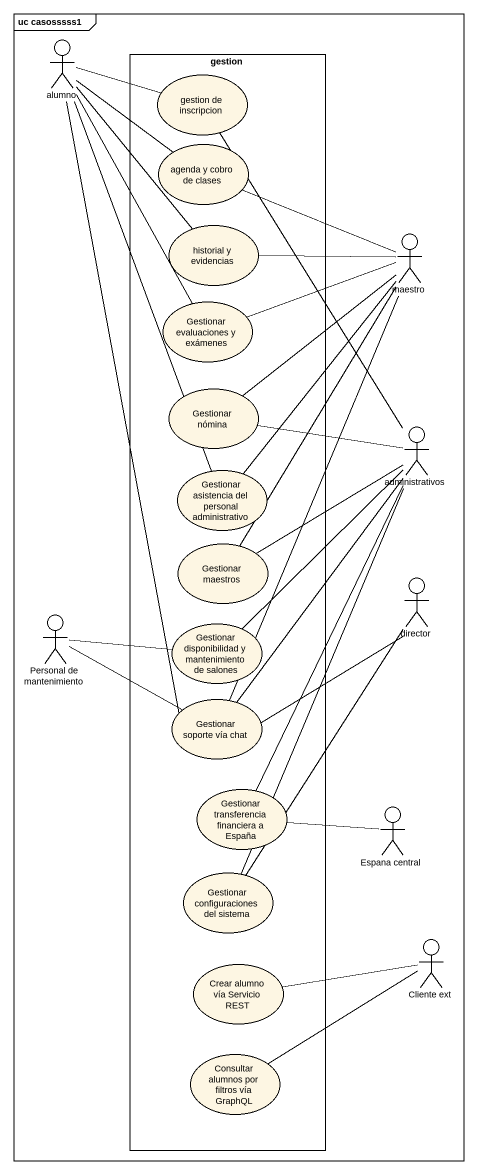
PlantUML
@startuml
mainframe uc casosssss1
actor alumno
rectangle gestion {
  usecase "gestion de inscripcion" as gestion_de_inscripcion
  usecase "agenda y cobro de clases" as agenda_y_cobro_de_clases
  usecase "historial y evidencias" as historial_y_evidencias
  usecase "Gestionar evaluaciones y exámenes" as Gestionar_evaluaciones_y
  usecase "Gestionar nómina" as Gestionar_nómina
  usecase "Gestionar asistencia del personal administrativo" as Gestionar_asistencia_del
  usecase "Gestionar maestros" as Gestionar_maestros
  usecase "Gestionar disponibilidad y mantenimiento de salones" as Gestionar_disponibilidad_y
  usecase "Gestionar soporte vía chat" as Gestionar_soporte_vía_chat
  usecase "Gestionar transferencia financiera a España" as Gestionar_transferencia
  usecase "Gestionar configuraciones del sistema" as Gestionar_configuraciones
  usecase "Crear alumno vía Servicio REST" as Crear_alumno_vía_Servicio
  usecase "Consultar alumnos por filtros vía GraphQL" as Consultar_alumnos_por
}
actor maestro
actor administrativos
actor director
actor "Personal de mantenimiento" as Personal_de_mantenimiento
actor "Espana central" as Espana_central
actor "Cliente ext" as Cliente_ext
alumno -right- gestion_de_inscripcion
alumno -- agenda_y_cobro_de_clases
alumno -- historial_y_evidencias
alumno -- Gestionar_evaluaciones_y
alumno -- Gestionar_asistencia_del
alumno -- Gestionar_soporte_vía_chat
maestro -left- agenda_y_cobro_de_clases
maestro -left- historial_y_evidencias
maestro -left- Gestionar_evaluaciones_y
maestro -- Gestionar_nómina
maestro -- Gestionar_asistencia_del
maestro -- Gestionar_maestros
maestro -- Gestionar_soporte_vía_chat
administrativos -up- gestion_de_inscripcion
administrativos -left- Gestionar_nómina
administrativos -left- Gestionar_maestros
administrativos -- Gestionar_disponibilidad_y
administrativos -- Gestionar_soporte_vía_chat
administrativos -- Gestionar_transferencia
administrativos -- Gestionar_configuraciones
director -left- Gestionar_soporte_vía_chat
director -- Gestionar_configuraciones
Personal_de_mantenimiento -right- Gestionar_disponibilidad_y
Personal_de_mantenimiento -right- Gestionar_soporte_vía_chat
Espana_central -left- Gestionar_transferencia
Cliente_ext -left- Crear_alumno_vía_Servicio
Cliente_ext -left- Consultar_alumnos_por
@enduml
